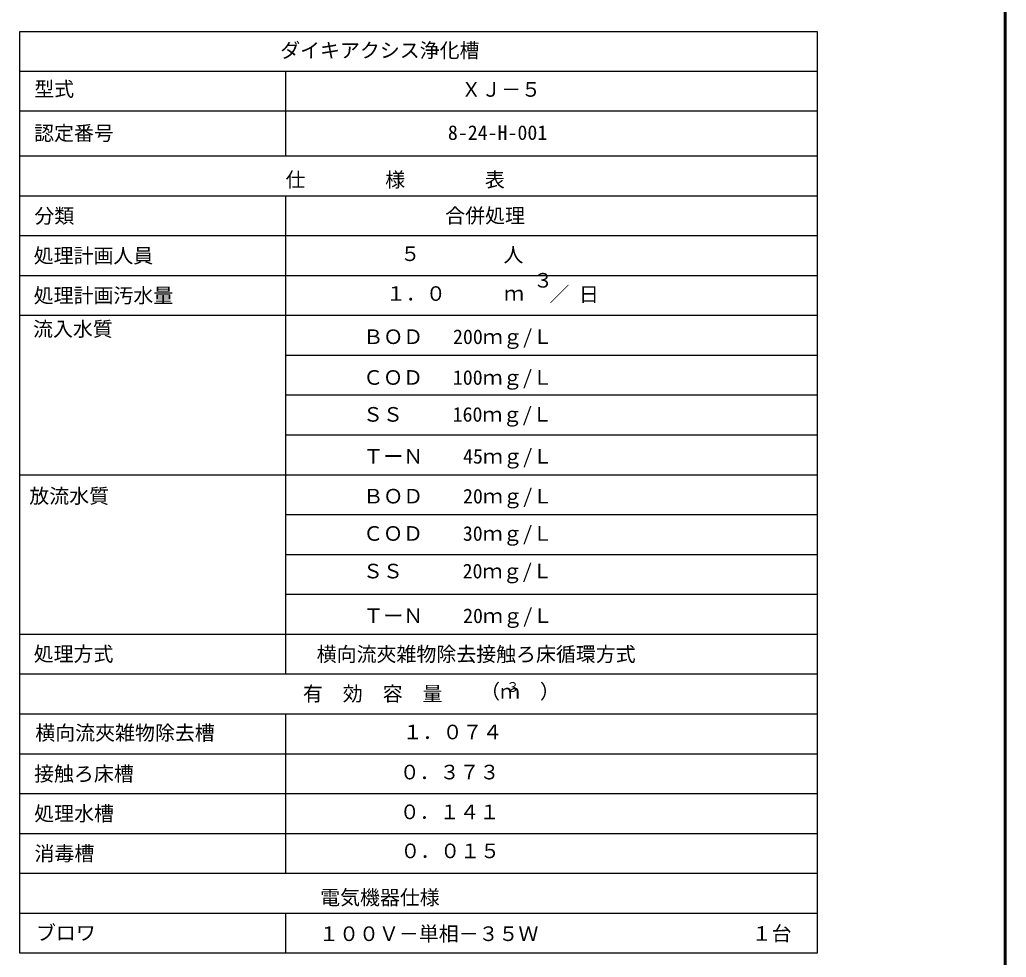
# Model space of a CAD drawing. Units: millimetres, scale not verified. Extents: x -9571 to 7747, y -6704 to 5373.
# Drawn here: x 3293 to 7747, y -2775 to 1459 of the extents above; entities that cross this region are included whole.
import ezdxf
from ezdxf.enums import TextEntityAlignment as Align

# ---------------------------------------------------------------- set-up
doc = ezdxf.new("R2010")
doc.units = ezdxf.units.MM
doc.header["$LTSCALE"] = 30
doc.layers.add('0-1_00クル-フ-0躯体', color=3, linetype='Continuous', lineweight=25)
doc.layers.add('0-7_Axis_waku', color=7, linetype='Continuous', lineweight=25)
doc.styles.add('MS Gothic', font='')
doc.styles.get('MS Gothic').set_extended_font_data('MS Gothic')

msp = doc.modelspace()

# ---------------------------------------------------------------- linework, layer by layer
at = {"layer": '0-1_00クル-フ-0躯体'}
for p, q in [((3292.89, 1406.44), (6892.9, 1406.44)), ((3292.89, 844.32), (3292.89, 1406.44)), ((6892.9, 1406.44), (6892.9, 844.32)), ((3292.89, 1226.44), (6892.9, 1226.44)), ((4492.89, 1226.44), (4492.89, 844.32)), ((6892.9, 1046.44), (3292.89, 1046.44)), ((3292.89, 844.32), (6892.9, 844.32)), ((3292.89, -2755.69), (3292.89, 844.32)), ((6892.9, 844.32), (6892.9, -2755.69)), ((3292.89, 664.31), (6892.9, 664.31)), ((4492.89, 664.31), (4492.89, -1495.69)), ((3292.89, 484.31), (6892.9, 484.31)), ((3292.89, 304.32), (6892.9, 304.32)), ((3292.89, 124.31), (6892.9, 124.31)), ((4492.89, -55.69), (6892.9, -55.69)), ((4492.89, -235.69), (6892.9, -235.69)), ((4492.89, -415.69), (6892.9, -415.69)), ((3292.89, -595.69), (6892.89, -595.69)), ((4492.89, -775.69), (6892.89, -775.69)), ((4492.89, -955.69), (6892.89, -955.69)), ((4492.89, -1135.69), (6892.89, -1135.69)), ((3292.89, -1315.69), (6892.89, -1315.69)), ((6892.88, -1495.69), (3292.88, -1495.69)), ((3292.88, -1675.69), (6892.88, -1675.69)), ((4492.88, -1675.69), (4492.88, -2395.69)), ((3292.88, -1855.69), (6892.88, -1855.69)), ((3292.88, -2035.69), (6892.88, -2035.69)), ((3292.88, -2215.69), (6892.88, -2215.69)), ((3292.88, -2395.69), (6892.88, -2395.69)), ((3292.89, -2575.69), (6892.9, -2575.69)), ((4492.89, -2575.69), (4492.89, -2755.69)), ((6892.9, -2755.69), (3292.89, -2755.69))]:
    msp.add_line(p, q, dxfattribs=at)
at = {"layer": '0-7_Axis_waku'}
for p, q in [((7738.94, -6203.45), (7738.94, 5364.55)), ((7739.54, -6204.05), (7739.54, 5365.15)), ((7740.14, -6204.65), (7740.14, 5365.75)), ((7740.74, -6205.25), (7740.74, 5366.35)), ((7741.34, -6205.85), (7741.34, 5366.95)), ((7741.94, -6206.45), (7741.94, 5367.55)), ((7742.54, -6207.05), (7742.54, 5368.15)), ((7743.14, -6207.65), (7743.14, 5368.75)), ((7743.74, -6208.25), (7743.74, 5369.35)), ((7744.34, -6208.85), (7744.34, 5369.95)), ((7744.94, -6209.45), (7744.94, 5370.55)), ((7745.54, -6210.05), (7745.54, 5371.15)), ((7746.14, -6210.65), (7746.14, 5371.75)), ((7746.74, -6211.25), (7746.74, 5372.35)), ((7747.34, -6211.85), (7747.34, 5372.95))]:
    msp.add_line(p, q, dxfattribs=at)

# ---------------------------------------------------------------- texts
at = {"layer": '0-1_00クル-フ-0躯体', "color": 4, "style": 'MS Gothic'}
for s, height, p in [('ダイキアクシス浄化槽\u3000', 65.98, (4468.88, 1267.94)), ('型式', 65.98, (3358.44, 1093.13)), ('ＸＪ－５', 65.98, (5286.55, 1091.35)), ('認定番号', 65.98, (3357.74, 893.99)), ('8-24-H-001', 65.98, (5225.96, 896.39)), ('仕\u3000\u3000\u3000\u3000様\u3000\u3000\u3000\u3000表', 65.98, (4493.12, 683.96)), ('分類', 65.98, (3359.22, 520.35)), ('合併処理', 65.98, (5213.91, 521.39)), ('処理計画人員\u3000', 65.98, (3355.87, 340.7)), ('５', 65.98, (5011.53, 349.4)), ('人', 65.98, (5476.91, 344.53)), ('３', 65.98, (5611.18, 229.41)), ('処理計画汚水量', 65.98, (3355.87, 160.7)), ('１．０', 65.98, (4946.62, 169.75)), ('ｍ', 65.98, (5480.05, 170.45)), ('／', 65.98, (5684.82, 166.97)), ('日', 65.98, (5817.7, 166.27)), ('流入水質', 65.98, (3352.94, 9.64)), ('ＢＯＤ\u3000 200ｍｇ/Ｌ', 65.98, (4844.3, -25.42)), ('ＣＯＤ\u3000 100ｍｇ/Ｌ', 65.98, (4843.6, -209.48)), ('ＳＳ\u3000\u3000 160ｍｇ/Ｌ', 65.98, (4842.56, -376.02)), ('ＴーＮ \u3000 45ｍｇ/Ｌ', 65.98, (4844.65, -565.43)), ('放流水質', 65.98, (3336.11, -744.51)), ('ＢＯＤ\u3000\u300020ｍｇ/Ｌ', 65.98, (4844.3, -745.43)), ('ＣＯＤ\u3000\u300030ｍｇ/Ｌ', 65.98, (4843.6, -913.93)), ('ＳＳ\u3000\u3000\u300020ｍｇ/Ｌ', 65.98, (4842.56, -1083.62)), ('ＴーＮ\u3000\u300020ｍｇ/Ｌ', 65.98, (4844.64, -1285.43)), ('処理方式\u3000\u3000\u3000', 65.98, (3355.86, -1457.91)), ('横向流夾雑物除去接触ろ床循環方式', 65.98, (4633.97, -1458.95)), ('有\u3000効\u3000容\u3000量', 65.98, (4571.56, -1637.25)), ('（ｍ\u3000）', 65.98, (5371.71, -1627.13)), ('３', 43.99, (5489.22, -1589.63)), ('横向流夾雑物除去槽', 65.98, (3363.24, -1814.3)), ('１．０７４', 65.98, (5022.37, -1810.25)), ('接触ろ床槽', 65.98, (3357.76, -1998.96)), ('０．３７３', 65.98, (5008.81, -1991.33)), ('処理水槽', 65.98, (3358.26, -2178.61)), ('０．１４１', 65.98, (5008.81, -2170.98)), ('消毒槽', 65.98, (3359.65, -2358.61)), ('０．０１５', 65.98, (5011.57, -2347.26)), ('電気機器仕様', 65.98, (4649.26, -2557.44)), ('ブロワ', 65.98, (3366.07, -2717.43)), ('１００Ｖ－単相－３５Ｗ', 65.98, (4644.74, -2721.26)), ('１台', 65.98, (6598.04, -2720.21))]:
    msp.add_text(s, height=height, dxfattribs=at).set_placement(p, align=Align.BOTTOM_LEFT)

doc.saveas('drawing.dxf')
